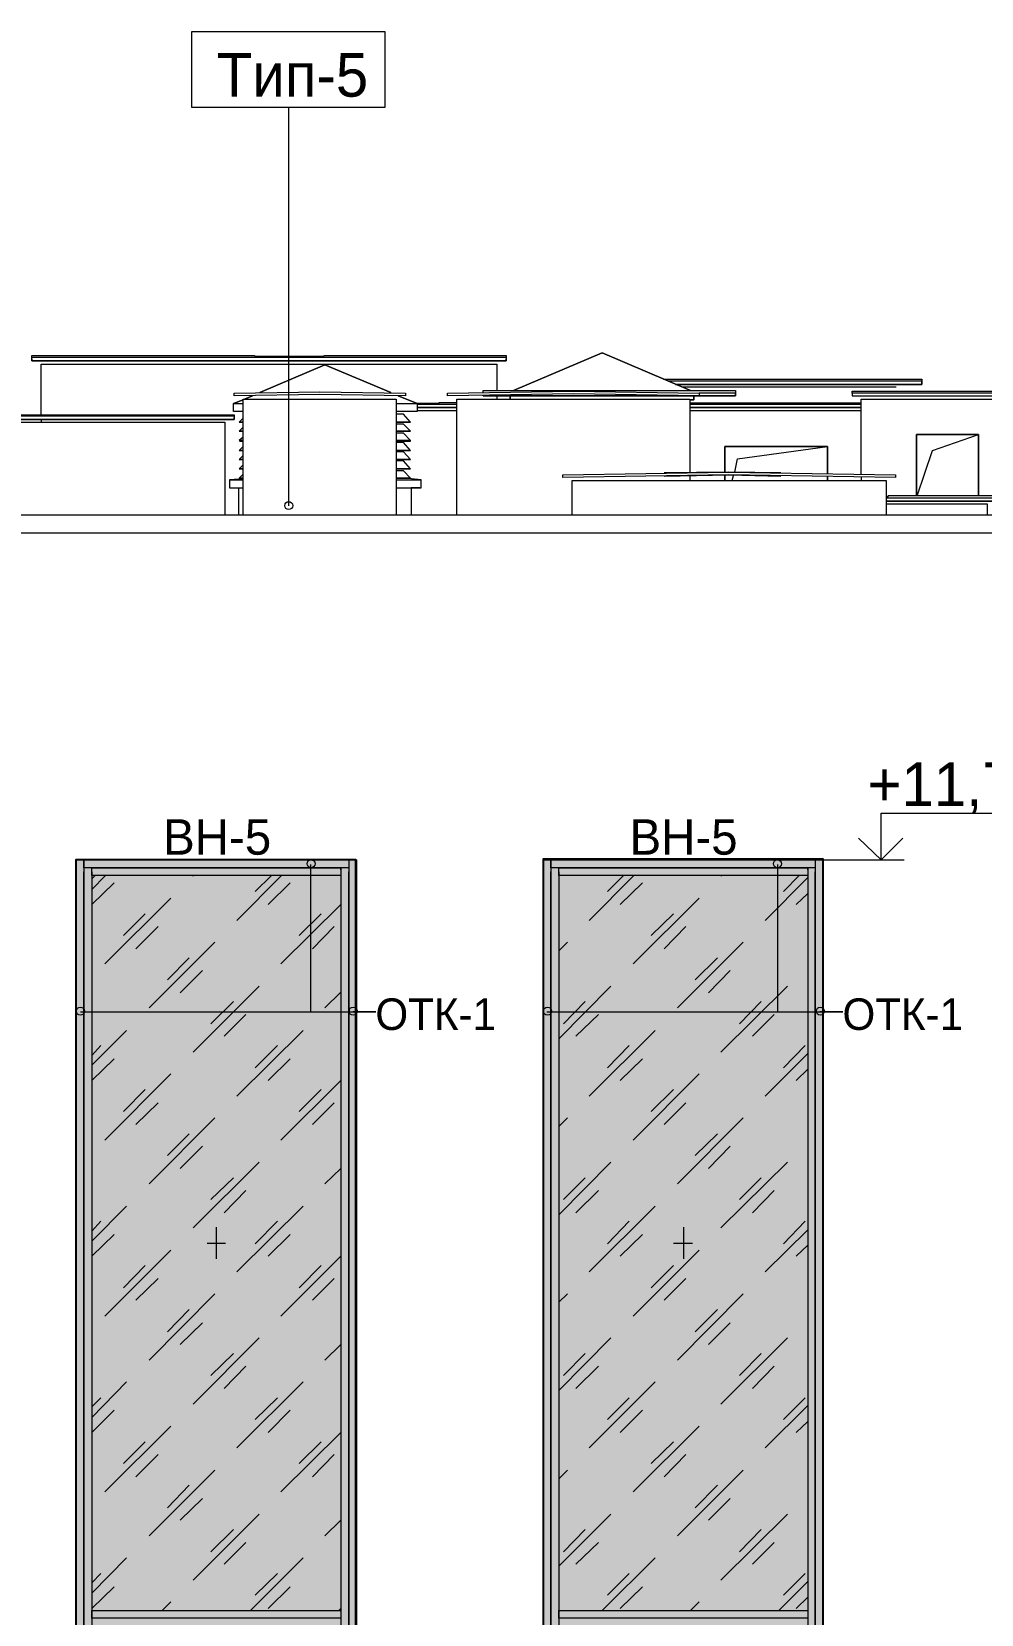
# Model space of a CAD drawing. Header units: millimetres. Extents: x 2294 to 908349, y -83289 to 219220.
# Drawn here: x 398541 to 404842, y 74143 to 84652 of the extents above; entities that cross this region are included whole.
import ezdxf

# ---------------------------------------------------------------- set-up
doc = ezdxf.new("R2010")
doc.units = ezdxf.units.MM
doc.layers.add('PDF _Геометрия', color=7, linetype='Continuous')
doc.layers.add('PDF _Текст', color=7, linetype='Continuous')

msp = doc.modelspace()

# ---------------------------------------------------------------- hatches: boundary and pattern name
at = {"transparency": 33554551}
h = msp.add_hatch(color=3, dxfattribs=at)
h.dxf.hatch_style = 1
h.paths.add_polyline_path([(398834.4, 72009.6), (400692.3, 72009.6), (400692.3, 79152.8), (398834.4, 79152.8)])
h = msp.add_hatch(color=3, dxfattribs=at)
h.dxf.hatch_style = 1
h.paths.add_polyline_path([(401933.9, 72014), (403791.8, 72014), (403791.8, 79157.2), (401933.9, 79157.2)])

# ---------------------------------------------------------------- linework, layer by layer
for points in [[(398834.4, 72009.6), (400692.3, 72009.6), (400692.3, 79152.8), (398834.4, 79152.8)], [(401933.9, 72014), (403791.8, 72014), (403791.8, 79157.2), (401933.9, 79157.2)]]:
    msp.add_lwpolyline(points, close=True)
at = {"layer": 'PDF _Геометрия', "lineweight": 9}
for points in [[(399603.8, 84652.2), (400884.7, 84652.2), (400884.7, 84149.5), (399603.8, 84149.5)], [(398541.5, 82488.3), (398541.5, 82501.4), (400019.1, 82501.4), (400019.1, 82497), (400482.5, 82497), (400482.5, 82501.4), (401689.1, 82501.4), (401689.1, 82488.3)], [(401737.1, 82269.7), (402327.3, 82518.9), (402913.1, 82269.7), (402327.3, 82518.9)], [(400054.1, 82256.6), (400486.9, 82440.2), (400924, 82256.6), (400486.9, 82440.2)], [(401020.2, 82234.7), (400451.9, 82243.5), (399883.6, 82234.7), (399883.6, 82252.2), (400451.9, 82261), (401020.2, 82252.2)], [(399953.5, 82212.9), (400006, 82234.7)], [(402969.9, 82234.7), (402135, 82247.9), (401300, 82234.7), (401300, 82252.2), (402135, 82265.3), (402969.9, 82252.2)], [(401715.3, 82212.9), (401715.3, 82234.7)], [(402935, 82234.7), (402935, 82208.5), (402908.7, 82208.5), (402935, 82208.5)], [(401098.9, 82156.1), (401361.2, 82156.1)], [(402908.7, 82156.1), (404045.3, 82156.1)], [(399918.6, 82059.9), (399922.9, 82059.9), (399944.8, 82059.9)], [(399918.6, 81998.7), (399922.9, 81998.7), (399944.8, 81998.7)], [(404823.5, 81976.8), (404412.5, 81976.8), (404412.5, 81570.3), (404412.5, 81976.8), (404823.5, 81976.8), (404823.5, 81570.3)], [(399918.6, 81871.9), (399922.9, 81871.9), (399944.8, 81871.9)], [(403822.4, 81898.1), (403140.4, 81898.1), (403140.4, 81727.6), (403140.4, 81898.1), (403822.4, 81898.1), (403822.4, 81718.9)], [(399918.6, 81810.7), (399922.9, 81810.7), (399944.8, 81810.7)], [(399918.6, 81749.5), (399922.9, 81749.5), (399944.8, 81749.5)], [(399918.6, 81688.3), (399922.9, 81688.3), (399944.8, 81688.3)], [(403166.6, 81727.6), (404272.7, 81710.2), (404272.7, 81692.7), (403166.6, 81710.2), (403512, 81701.4), (403166.6, 81710.2), (402065, 81692.7), (402065, 81710.2)], [(403166.6, 81727.6), (402738.2, 81723.3)], [(402738.2, 81701.4), (403166.6, 81710.2)], [(403140.4, 81705.8), (403140.4, 81670.8)], [(403512, 81723.3), (403166.6, 81727.6)], [(403822.4, 81670.8), (403822.4, 81697)], [(400696.7, 72035.9), (400696.7, 72009.6), (398834.4, 72009.6), (398834.4, 72035.9), (398834.4, 79152.8), (400696.7, 79152.8)], [(398886.9, 79152.8), (398913.1, 79152.8), (400618, 79152.8), (400644.2, 79152.8), (400644.2, 79100.3), (400618, 79100.3), (398913.1, 79100.3), (398886.9, 79100.3)], [(403791.8, 72035.9), (403791.8, 72009.6), (401933.9, 72009.6), (401933.9, 72035.9), (401933.9, 79152.8), (403791.8, 79152.8)], [(401986.3, 79152.8), (402012.6, 79152.8), (403713.1, 79152.8), (403739.3, 79152.8), (403739.3, 79100.3), (403713.1, 79100.3), (402012.6, 79100.3), (401986.3, 79100.3)], [(400591.8, 74116.7), (398939.3, 74116.7), (398939.3, 74169.2), (400591.8, 74169.2)], [(403691.2, 74116.7), (402038.8, 74116.7), (402038.8, 74169.2), (403691.2, 74169.2)]]:
    msp.add_lwpolyline(points, close=True, dxfattribs=at)
for points in [[(400246.4, 81504.7), (400246.4, 84149.5)], [(401689.1, 82488.3), (401689.1, 82466.4), (398541.5, 82466.4), (398541.5, 82488.3)], [(398541.5, 82479.6), (398541.5, 82466.4), (401689.1, 82466.4), (401689.1, 82479.6)], [(398602.7, 82108), (398602.7, 82444.6), (401522.9, 82444.6), (401627.9, 82444.6), (401627.9, 82269.7)], [(400019.1, 82497), (400482.5, 82497)], [(400019.1, 82497), (400019.1, 82497)], [(400482.5, 82497), (400482.5, 82497)], [(402733.9, 82344), (404447.5, 82344), (404447.5, 82330.9), (402764.5, 82330.9)], [(404447.5, 82330.9), (404447.5, 82309.1), (402812.6, 82309.1), (404447.5, 82309.1), (404447.5, 82326.5)], [(404277, 82291.6), (402860.6, 82291.6)], [(399914.2, 82129.8), (399879.2, 82129.8), (399879.2, 82182.3), (399944.8, 82208.5), (399879.2, 82182.3), (399944.8, 82182.3)], [(399944.8, 81443.5), (399944.8, 82212.9), (400849.7, 82212.9), (400959, 82212.9), (400959, 81443.5)], [(401098.9, 82182.3), (400972.1, 82234.7), (401098.9, 82182.3), (401098.9, 82129.8), (401063.9, 82129.8)], [(401361.2, 82186.7), (401243.2, 82186.7), (401243.2, 82182.3), (401094.5, 82182.3), (401243.2, 82182.3)], [(401361.2, 81443.5), (401361.2, 82212.9), (402799.4, 82212.9), (402908.7, 82212.9), (402908.7, 81723.3)], [(401536.1, 82256.6), (401536.1, 82269.7), (403210.4, 82269.7), (403210.4, 82252.2), (402969.9, 82252.2)], [(403210.4, 82252.2), (403210.4, 82234.7), (401536.1, 82234.7), (401536.1, 82239.1), (401536.1, 82234.7), (403210.4, 82234.7), (403210.4, 82247.9)], [(401627.9, 82234.7), (401627.9, 82212.9)], [(402908.7, 82186.7), (404045.3, 82186.7)], [(403984.1, 82252.2), (403984.1, 82234.7), (405251.9, 82234.7), (405251.9, 82252.2), (403984.1, 82252.2), (403984.1, 82265.3), (405251.9, 82265.3), (405251.9, 82252.2)], [(403984.1, 82243.5), (403984.1, 82234.7), (405251.9, 82234.7), (405251.9, 82243.5)], [(404045.3, 81714.5), (404045.3, 82212.9), (405081.4, 82212.9), (405190.7, 82212.9), (405190.7, 81570.3)], [(397759, 82108), (399883.6, 82108), (399883.6, 82099.2), (397759, 82099.2)], [(399883.6, 82099.2), (399883.6, 82077.4), (397759, 82077.4), (399883.6, 82077.4), (399883.6, 82090.5)], [(398602.7, 82077.4), (398602.7, 82059.9)], [(399944.8, 82129.8), (399879.2, 82129.8), (399879.2, 82182.3)], [(399944.8, 82086.1), (399918.6, 82059.9)], [(400959, 82182.3), (401098.9, 82182.3), (401098.9, 82129.8), (400959, 82129.8)], [(401055.2, 82059.9), (401007.1, 82112.3), (400959, 82112.3)], [(401098.9, 82177.9), (401361.2, 82177.9)], [(401361.2, 82134.2), (401098.9, 82134.2)], [(402908.7, 82177.9), (404045.3, 82177.9)], [(404045.3, 82134.2), (402908.7, 82134.2)], [(397759, 82059.9), (399713.1, 82059.9), (399822.4, 82059.9), (399822.4, 81443.5)], [(399944.8, 82024.9), (399918.6, 81998.7)], [(400959, 82059.9), (401055.2, 82059.9), (400959, 82059.9)], [(401055.2, 81998.7), (401007.1, 82046.8), (400959, 82046.8)], [(400959, 81998.7), (401055.2, 81998.7), (400959, 81998.7)], [(401055.2, 81937.5), (401007.1, 81985.6), (400959, 81985.6)], [(400959, 81976.8), (400959, 81710.2)], [(404416.9, 81570.3), (404517.5, 81871.9), (404823.5, 81976.8)], [(399944.8, 81959.3), (399918.6, 81937.5)], [(399944.8, 81937.5), (399918.6, 81937.5), (399922.9, 81933.1), (399944.8, 81933.1)], [(399944.8, 81898.1), (399918.6, 81871.9)], [(400959, 81933.1), (401055.2, 81933.1), (401055.2, 81937.5), (400959, 81937.5)], [(401055.2, 81871.9), (401007.1, 81924.4), (400959, 81924.4)], [(400959, 81871.9), (401055.2, 81871.9), (400959, 81871.9)], [(403206, 81727.6), (403223.5, 81815.1), (403822.4, 81898.1)], [(399944.8, 81836.9), (399918.6, 81810.7)], [(399944.8, 81775.7), (399918.6, 81749.5)], [(401055.2, 81810.7), (401007.1, 81863.2), (400959, 81863.2)], [(400959, 81810.7), (401055.2, 81810.7), (400959, 81810.7)], [(401055.2, 81749.5), (401007.1, 81802), (400959, 81802)], [(399944.8, 81683.9), (399853, 81675.2), (399944.8, 81675.2)], [(399853, 81675.2), (399853, 81622.7), (399944.8, 81622.7)], [(399944.8, 81714.5), (399918.6, 81688.3)], [(400959, 81749.5), (401055.2, 81749.5), (400959, 81749.5)], [(401055.2, 81688.3), (401007.1, 81736.4), (400959, 81736.4)], [(400959, 81688.3), (401055.2, 81688.3), (400959, 81688.3)], [(400959, 81675.2), (401125.1, 81675.2), (401015.8, 81688.3)], [(400959, 81622.7), (401125.1, 81622.7), (401125.1, 81675.2)], [(402126.2, 81443.5), (402126.2, 81670.8), (404102.2, 81670.8), (404211.5, 81670.8), (404211.5, 81443.5)], [(402908.7, 81705.8), (402908.7, 81670.8)], [(403188.5, 81670.8), (403197.2, 81705.8)], [(404045.3, 81697), (404045.3, 81670.8)], [(399857.4, 81622.7), (399914.2, 81622.7), (399914.2, 81443.5)], [(401116.4, 81622.7), (401059.5, 81622.7), (401059.5, 81443.5)], [(404211.5, 81557.1), (404945.9, 81557.1), (404945.9, 81570.3), (404224.6, 81570.3), (404224.6, 81565.9), (404211.5, 81565.9), (404224.6, 81565.9)], [(404945.9, 81557.1), (404945.9, 81535.3), (404211.5, 81535.3), (404945.9, 81535.3), (404945.9, 81552.8)], [(404211.5, 81517.8), (404775.4, 81517.8), (404880.3, 81517.8), (404880.3, 81443.5)], [(317300.2, 81321.1), (317300.2, 81443.5), (408399.4, 81443.5), (408399.4, 81321.1), (317300.2, 81321.1), (317300.2, 81443.5)], [(403520.7, 79152.8), (404045.3, 79152.8), (404176.5, 79152.8), (404176.5, 79463.2), (405002.7, 79463.2)], [(398834.4, 72027.1), (398834.4, 72105.8), (398834.4, 73421.6), (398834.4, 74143), (398834.4, 79074.1), (398834.4, 79152.8), (398886.9, 79152.8), (398886.9, 79074.1), (398886.9, 74143), (398886.9, 73421.6), (398886.9, 72105.8), (398886.9, 72035.9)], [(400696.7, 72027.1), (400696.7, 72105.8), (400696.7, 73421.6), (400696.7, 74143), (400696.7, 79074.1), (400696.7, 79152.8), (400644.2, 79152.8), (400644.2, 79074.1), (400644.2, 74143), (400644.2, 79074.1)], [(401933.9, 72027.1), (401933.9, 72105.8), (401933.9, 73421.6), (401933.9, 74143), (401933.9, 79074.1), (401933.9, 79152.8), (401986.3, 79152.8), (401986.3, 79074.1), (401986.3, 74143), (401986.3, 73421.6), (401986.3, 72105.8), (401986.3, 72035.9)], [(403791.8, 72027.1), (403791.8, 72105.8), (403791.8, 73421.6), (403791.8, 74143), (403791.8, 79074.1), (403791.8, 79152.8), (403739.3, 79152.8), (403739.3, 79074.1), (403739.3, 74143), (403739.3, 79074.1)], [(404019.1, 79152.8), (404329.5, 79152.8)], [(398939.3, 79074.1), (398939.3, 74143), (398939.3, 73421.6), (398939.3, 72079.6), (398886.9, 72079.6), (398886.9, 73421.6), (398886.9, 74143), (398886.9, 79074.1)], [(400591.8, 79087.2), (400591.8, 79100.3), (400591.8, 79047.9), (398939.3, 79047.9), (398939.3, 79100.3), (400591.8, 79100.3)], [(398939.3, 79087.2), (398939.3, 79100.3)], [(398939.3, 78956.1), (399031.1, 79047.9)], [(398939.3, 79026), (398961.2, 79047.9)], [(399612.6, 79043.5), (399612.6, 79047.9)], [(399901.1, 78750.6), (400198.3, 79047.9)], [(400023.5, 78942.9), (400132.8, 79047.9)], [(400390.7, 79122.2), (400390.7, 78142.9), (400823.5, 78142.9), (400674.9, 78142.9)], [(400591.8, 79074.1), (400591.8, 74143), (400591.8, 73421.6), (400591.8, 72079.6), (400644.2, 72079.6), (400644.2, 73421.6), (400644.2, 74143), (400644.2, 73421.6), (400644.2, 72105.8), (400644.2, 72035.9)], [(402038.8, 79074.1), (402038.8, 74143), (402038.8, 73421.6), (402038.8, 72079.6), (401986.3, 72079.6), (401986.3, 73421.6), (401986.3, 74143), (401986.3, 79074.1)], [(403691.2, 79087.2), (403691.2, 79100.3), (403691.2, 79047.9), (402038.8, 79047.9), (402038.8, 79100.3), (403691.2, 79100.3)], [(402038.8, 79087.2), (402038.8, 79100.3)], [(402239.9, 78750.6), (402537.1, 79047.9)], [(402362.3, 78942.9), (402467.2, 79047.9)], [(403114.2, 79043.5), (403118.6, 79047.9)], [(403407.1, 78750.6), (403691.2, 79034.8)], [(403490.1, 79122.2), (403490.1, 78142.9), (403922.9, 78142.9), (403769.9, 78142.9)], [(403529.5, 78942.9), (403634.4, 79047.9)], [(403691.2, 79074.1), (403691.2, 74143), (403691.2, 73421.6), (403691.2, 72079.6), (403739.3, 72079.6), (403739.3, 73421.6), (403739.3, 74143), (403739.3, 73421.6), (403739.3, 72105.8), (403739.3, 72035.9)], [(398939.3, 78855.5), (399088, 78999.8)], [(400110.9, 78855.5), (400255.2, 78999.8)], [(402445.3, 78855.5), (402594, 78999.8)], [(403612.5, 78855.5), (403691.2, 78929.8)], [(399026.8, 78462.1), (399463.9, 78899.2)], [(400194, 78462.1), (400591.8, 78855.5)], [(402532.8, 78462.1), (402969.9, 78899.2)], [(399149.2, 78650.1), (399293.4, 78794.3)], [(400316.4, 78650.1), (400460.6, 78794.3)], [(402650.8, 78650.1), (402799.4, 78794.3)], [(399232.2, 78562.6), (399380.9, 78711.3)], [(400403.8, 78562.6), (400548.1, 78711.3)], [(402738.2, 78562.6), (402882.5, 78711.3)], [(399319.7, 78169.2), (399756.8, 78606.3)], [(402038.8, 78549.5), (402095.6, 78606.3)], [(402825.7, 78169.2), (403262.8, 78606.3)], [(399442.1, 78357.2), (399586.3, 78501.4)], [(399525.1, 78269.7), (399673.8, 78418.4)], [(402943.7, 78357.2), (403092.3, 78501.4)], [(403031.1, 78269.7), (403175.4, 78418.4)], [(399612.6, 77876.3), (400049.7, 78313.4)], [(402038.8, 77963.7), (402384.1, 78313.4)], [(403114.2, 77876.3), (403555.7, 78313.4)], [(399730.6, 78064.3), (399879.2, 78212.9)], [(400486.9, 78169.2), (400591.8, 78274.1)], [(402069.4, 78064.3), (402213.6, 78212.9)], [(403236.6, 78064.3), (403380.9, 78212.9)], [(398865, 78142.9), (400823.5, 78142.9)], [(399818, 77981.2), (399962.3, 78125.5)], [(401960.1, 78142.9), (403922.9, 78142.9)], [(402152.4, 77981.2), (402301.1, 78125.5)], [(403324, 77981.2), (403468.3, 78125.5)], [(398939.3, 77788.9), (399171, 78020.5)], [(399901.1, 77583.4), (400342.6, 78020.5)], [(402239.9, 77583.4), (402677, 78020.5)], [(398939.3, 77854.4), (399000.5, 77920)], [(400023.5, 77771.4), (400172.1, 77920)], [(402362.3, 77771.4), (402506.5, 77920)], [(403529.5, 77771.4), (403673.8, 77920)], [(398939.3, 77688.3), (399088, 77832.6)], [(400110.9, 77688.3), (400255.2, 77832.6)], [(402445.3, 77688.3), (402594, 77832.6)], [(403407.1, 77583.4), (403691.2, 77867.5)], [(399026.8, 77290.5), (399463.9, 77732)], [(400194, 77290.5), (400591.8, 77688.3)], [(402532.8, 77290.5), (402969.9, 77732)], [(403612.5, 77688.3), (403691.2, 77762.6)], [(399149.2, 77482.8), (399293.4, 77627.1)], [(400316.4, 77482.8), (400460.6, 77627.1)], [(402650.8, 77482.8), (402799.4, 77627.1)], [(399232.2, 77395.4), (399380.9, 77539.7)], [(400403.8, 77395.4), (400548.1, 77539.7)], [(402738.2, 77395.4), (402882.5, 77539.7)], [(399319.7, 77002), (399756.8, 77439.1)], [(402038.8, 77382.3), (402095.6, 77439.1)], [(402825.7, 77002), (403262.8, 77439.1)], [(399442.1, 77189.9), (399586.3, 77334.2)], [(399525.1, 77102.5), (399673.8, 77251.1)], [(402943.7, 77189.9), (403092.3, 77334.2)], [(403031.1, 77102.5), (403175.4, 77251.1)], [(399612.6, 76709.1), (400049.7, 77146.2)], [(402038.8, 76796.5), (402384.1, 77146.2)], [(403114.2, 76709.1), (403555.7, 77146.2)], [(399730.6, 76897.1), (399879.2, 77041.3)], [(400486.9, 77002), (400591.8, 77102.5)], [(402069.4, 76897.1), (402213.6, 77041.3)], [(403236.6, 76897.1), (403380.9, 77041.3)], [(399818, 76809.6), (399962.3, 76958.3)], [(402152.4, 76809.6), (402301.1, 76958.3)], [(403324, 76809.6), (403468.3, 76958.3)], [(398939.3, 76621.6), (399171, 76853.3)], [(399901.1, 76416.2), (400342.6, 76853.3)], [(402239.9, 76416.2), (402677, 76853.3)], [(398939.3, 76687.2), (399000.5, 76752.8)], [(400023.5, 76604.2), (400172.1, 76752.8)], [(402362.3, 76604.2), (402506.5, 76752.8)], [(403529.5, 76604.2), (403673.8, 76752.8)], [(398939.3, 76521.1), (399088, 76665.4)], [(399765.6, 76713.4), (399765.6, 76503.6)], [(400110.9, 76521.1), (400255.2, 76665.4)], [(402445.3, 76521.1), (402594, 76665.4)], [(402865, 76713.4), (402865, 76503.6)], [(403407.1, 76416.2), (403691.2, 76696)], [(399026.8, 76123.3), (399463.9, 76560.4)], [(399704.4, 76608.5), (399826.8, 76608.5)], [(400194, 76123.3), (400591.8, 76521.1)], [(402532.8, 76123.3), (402969.9, 76560.4)], [(402799.4, 76608.5), (402926.2, 76608.5)], [(403612.5, 76521.1), (403691.2, 76595.4)], [(399149.2, 76311.3), (399293.4, 76459.9)], [(400316.4, 76311.3), (400460.6, 76459.9)], [(402650.8, 76311.3), (402799.4, 76459.9)], [(399232.2, 76228.2), (399380.9, 76372.5)], [(400403.8, 76228.2), (400548.1, 76372.5)], [(402738.2, 76228.2), (402882.5, 76372.5)], [(399319.7, 75830.4), (399756.8, 76271.9)], [(402038.8, 76215.1), (402095.6, 76271.9)], [(402825.7, 75830.4), (403262.8, 76271.9)], [(399442.1, 76018.4), (399586.3, 76167)], [(402943.7, 76018.4), (403092.3, 76167)], [(399525.1, 75935.3), (399673.8, 76079.6)], [(403031.1, 75935.3), (403175.4, 76079.6)], [(399612.6, 75537.5), (400049.7, 75979)], [(400486.9, 75830.4), (400591.8, 75935.3)], [(402038.8, 75629.3), (402384.1, 75979)], [(403114.2, 75537.5), (403555.7, 75979)], [(399730.6, 75729.8), (399879.2, 75874.1)], [(399818, 75642.4), (399962.3, 75791)], [(402069.4, 75729.8), (402213.6, 75874.1)], [(402152.4, 75642.4), (402301.1, 75791)], [(403236.6, 75729.8), (403380.9, 75874.1)], [(403324, 75642.4), (403468.3, 75791)], [(398939.3, 75450.1), (399171, 75686.1)], [(399901.1, 75249), (400342.6, 75686.1)], [(402239.9, 75249), (402677, 75686.1)], [(398939.3, 75520), (399000.5, 75581.2)], [(400023.5, 75436.9), (400172.1, 75581.2)], [(402362.3, 75436.9), (402506.5, 75581.2)], [(403529.5, 75436.9), (403673.8, 75581.2)], [(398939.3, 75349.5), (399088, 75498.1)], [(400110.9, 75349.5), (400255.2, 75498.1)], [(402445.3, 75349.5), (402594, 75498.1)], [(403407.1, 75249), (403691.2, 75528.7)], [(399026.8, 74956.1), (399463.9, 75393.2)], [(402532.8, 74956.1), (402969.9, 75393.2)], [(403612.5, 75349.5), (403691.2, 75423.8)], [(399149.2, 75144), (399293.4, 75288.3)], [(400194, 74956.1), (400591.8, 75349.5)], [(400316.4, 75144), (400460.6, 75288.3)], [(402650.8, 75144), (402799.4, 75288.3)], [(399232.2, 75056.6), (399380.9, 75205.3)], [(400403.8, 75056.6), (400548.1, 75205.3)], [(402738.2, 75056.6), (402882.5, 75205.3)], [(399319.7, 74663.2), (399756.8, 75100.3)], [(402038.8, 75043.5), (402095.6, 75100.3)], [(402825.7, 74663.2), (403262.8, 75100.3)], [(399442.1, 74851.2), (399586.3, 74999.8)], [(402943.7, 74851.2), (403092.3, 74999.8)], [(399525.1, 74768.1), (399673.8, 74912.4)], [(403031.1, 74768.1), (403175.4, 74912.4)], [(399612.6, 74370.3), (400049.7, 74807.4)], [(400486.9, 74663.2), (400591.8, 74768.1)], [(402038.8, 74462.1), (402384.1, 74807.4)], [(403114.2, 74370.3), (403555.7, 74807.4)], [(399730.6, 74558.3), (399879.2, 74706.9)], [(399818, 74475.2), (399962.3, 74619.5)], [(402069.4, 74558.3), (402213.6, 74706.9)], [(402152.4, 74475.2), (402301.1, 74619.5)], [(403236.6, 74558.3), (403380.9, 74706.9)], [(403324, 74475.2), (403468.3, 74619.5)], [(398939.3, 74282.8), (399171, 74518.9)], [(399992.9, 74169.2), (400342.6, 74518.9)], [(402327.3, 74169.2), (402677, 74518.9)], [(398939.3, 74352.8), (399000.5, 74414)], [(400023.5, 74269.7), (400172.1, 74414)], [(402362.3, 74269.7), (402506.5, 74414)], [(403529.5, 74269.7), (403673.8, 74414)], [(398939.3, 74182.3), (399088, 74326.6)], [(400110.9, 74182.3), (400255.2, 74326.6)], [(402445.3, 74182.3), (402594, 74326.6)], [(403498.9, 74169.2), (403691.2, 74361.5)], [(399407.1, 74169.2), (399463.9, 74226)], [(402913.1, 74169.2), (402969.9, 74226)], [(403612.5, 74182.3), (403691.2, 74256.6)], [(400578.7, 74169.2), (400591.8, 74182.3)]]:
    msp.add_lwpolyline(points, dxfattribs=at)
at = {"layer": 'PDF _Геометрия', "lineweight": 18}
msp.add_lwpolyline([(404027.8, 79297), (404176.5, 79152.8), (404320.7, 79297)], dxfattribs=at)
at = {"layer": 'PDF _Геометрия', "lineweight": 9}
for points in [[(400220.2, 81504.7), (400220.2, 81522.2), (400229, 81530.9), (400246.4, 81530.9)], [(400220.2, 81504.7), (400220.2, 81522.2), (400229, 81530.9), (400246.4, 81530.9)], [(400246.4, 81478.5), (400229, 81478.5), (400220.2, 81491.6), (400220.2, 81504.7)], [(400246.4, 81478.5), (400229, 81478.5), (400220.2, 81491.6), (400220.2, 81504.7)], [(400246.4, 81530.9), (400259.6, 81530.9), (400272.7, 81522.2), (400272.7, 81504.7)], [(400246.4, 81530.9), (400259.6, 81530.9), (400272.7, 81522.2), (400272.7, 81504.7)], [(400272.7, 81504.7), (400272.7, 81491.6), (400259.6, 81478.5), (400246.4, 81478.5)], [(400272.7, 81504.7), (400272.7, 81491.6), (400259.6, 81478.5), (400246.4, 81478.5)], [(400368.8, 79126.6), (400368.8, 79144), (400377.6, 79152.8), (400395.1, 79152.8)], [(400368.8, 79126.6), (400368.8, 79144), (400377.6, 79152.8), (400395.1, 79152.8)], [(400395.1, 79152.8), (400408.2, 79152.8), (400421.3, 79144), (400421.3, 79126.6)], [(400395.1, 79152.8), (400408.2, 79152.8), (400421.3, 79144), (400421.3, 79126.6)], [(403463.9, 79126.6), (403463.9, 79144), (403472.7, 79152.8), (403490.1, 79152.8)], [(403463.9, 79126.6), (403463.9, 79144), (403472.7, 79152.8), (403490.1, 79152.8)], [(403490.1, 79152.8), (403503.3, 79152.8), (403516.4, 79144), (403516.4, 79126.6)], [(403490.1, 79152.8), (403503.3, 79152.8), (403516.4, 79144), (403516.4, 79126.6)], [(400395.1, 79100.3), (400377.6, 79100.3), (400368.8, 79113.4), (400368.8, 79126.6)], [(400395.1, 79100.3), (400377.6, 79100.3), (400368.8, 79113.4), (400368.8, 79126.6)], [(400421.3, 79126.6), (400421.3, 79113.4), (400408.2, 79100.3), (400395.1, 79100.3)], [(400421.3, 79126.6), (400421.3, 79113.4), (400408.2, 79100.3), (400395.1, 79100.3)], [(403490.1, 79100.3), (403472.7, 79100.3), (403463.9, 79113.4), (403463.9, 79126.6)], [(403490.1, 79100.3), (403472.7, 79100.3), (403463.9, 79113.4), (403463.9, 79126.6)], [(403516.4, 79126.6), (403516.4, 79113.4), (403503.3, 79100.3), (403490.1, 79100.3)], [(403516.4, 79126.6), (403516.4, 79113.4), (403503.3, 79100.3), (403490.1, 79100.3)], [(398838.8, 78147.3), (398838.8, 78164.8), (398847.5, 78173.6), (398865, 78173.6)], [(398838.8, 78147.3), (398838.8, 78164.8), (398847.5, 78173.6), (398865, 78173.6)], [(398865, 78121.1), (398847.5, 78121.1), (398838.8, 78134.2), (398838.8, 78147.3)], [(398865, 78121.1), (398847.5, 78121.1), (398838.8, 78134.2), (398838.8, 78147.3)], [(398865, 78173.6), (398878.1, 78173.6), (398891.2, 78164.8), (398891.2, 78147.3)], [(398865, 78173.6), (398878.1, 78173.6), (398891.2, 78164.8), (398891.2, 78147.3)], [(398891.2, 78147.3), (398891.2, 78134.2), (398878.1, 78121.1), (398865, 78121.1)], [(398891.2, 78147.3), (398891.2, 78134.2), (398878.1, 78121.1), (398865, 78121.1)], [(400648.6, 78147.3), (400648.6, 78164.8), (400657.4, 78173.6), (400674.9, 78173.6)], [(400648.6, 78147.3), (400648.6, 78164.8), (400657.4, 78173.6), (400674.9, 78173.6)], [(400674.9, 78121.1), (400657.4, 78121.1), (400648.6, 78134.2), (400648.6, 78147.3)], [(400674.9, 78121.1), (400657.4, 78121.1), (400648.6, 78134.2), (400648.6, 78147.3)], [(400674.9, 78173.6), (400688, 78173.6), (400701.1, 78164.8), (400701.1, 78147.3)], [(400674.9, 78173.6), (400688, 78173.6), (400701.1, 78164.8), (400701.1, 78147.3)], [(400701.1, 78147.3), (400701.1, 78134.2), (400688, 78121.1), (400674.9, 78121.1)], [(400701.1, 78147.3), (400701.1, 78134.2), (400688, 78121.1), (400674.9, 78121.1)], [(401938.2, 78147.3), (401938.2, 78164.8), (401947, 78173.6), (401964.5, 78173.6)], [(401938.2, 78147.3), (401938.2, 78164.8), (401947, 78173.6), (401964.5, 78173.6)], [(401964.5, 78121.1), (401947, 78121.1), (401938.2, 78134.2), (401938.2, 78147.3)], [(401964.5, 78121.1), (401947, 78121.1), (401938.2, 78134.2), (401938.2, 78147.3)], [(401964.5, 78173.6), (401977.6, 78173.6), (401990.7, 78164.8), (401990.7, 78147.3)], [(401964.5, 78173.6), (401977.6, 78173.6), (401990.7, 78164.8), (401990.7, 78147.3)], [(401990.7, 78147.3), (401990.7, 78134.2), (401977.6, 78121.1), (401964.5, 78121.1)], [(401990.7, 78147.3), (401990.7, 78134.2), (401977.6, 78121.1), (401964.5, 78121.1)], [(403748.1, 78147.3), (403748.1, 78164.8), (403756.8, 78173.6), (403774.3, 78173.6)], [(403748.1, 78147.3), (403748.1, 78164.8), (403756.8, 78173.6), (403774.3, 78173.6)], [(403774.3, 78121.1), (403756.8, 78121.1), (403748.1, 78134.2), (403748.1, 78147.3)], [(403774.3, 78121.1), (403756.8, 78121.1), (403748.1, 78134.2), (403748.1, 78147.3)], [(403774.3, 78173.6), (403787.4, 78173.6), (403800.5, 78164.8), (403800.5, 78147.3)], [(403774.3, 78173.6), (403787.4, 78173.6), (403800.5, 78164.8), (403800.5, 78147.3)], [(403800.5, 78147.3), (403800.5, 78134.2), (403787.4, 78121.1), (403774.3, 78121.1)], [(403800.5, 78147.3), (403800.5, 78134.2), (403787.4, 78121.1), (403774.3, 78121.1)]]:
    msp.add_open_spline(points, degree=3, dxfattribs=at)

# ---------------------------------------------------------------- texts
at = {"layer": 'PDF _Текст', "attachment_point": 4, "style": ''}
for s, insert, char_height in [('Тип-5', (399767.9, 84363), 289.45), ('+11,700', (404086.9, 79628.4), 288.74), ('ВН-5', (399413.2, 79303.2), 235.29), ('ВН-5', (402508, 79303.2), 235.29), ('ОТК-1', (400821.4, 78126.7), 209.3), ('ОТК-1', (403920.8, 78126.7), 209.3)]:
    msp.add_mtext(s, dxfattribs=dict(at, insert=insert, char_height=char_height))

doc.saveas('drawing.dxf')
